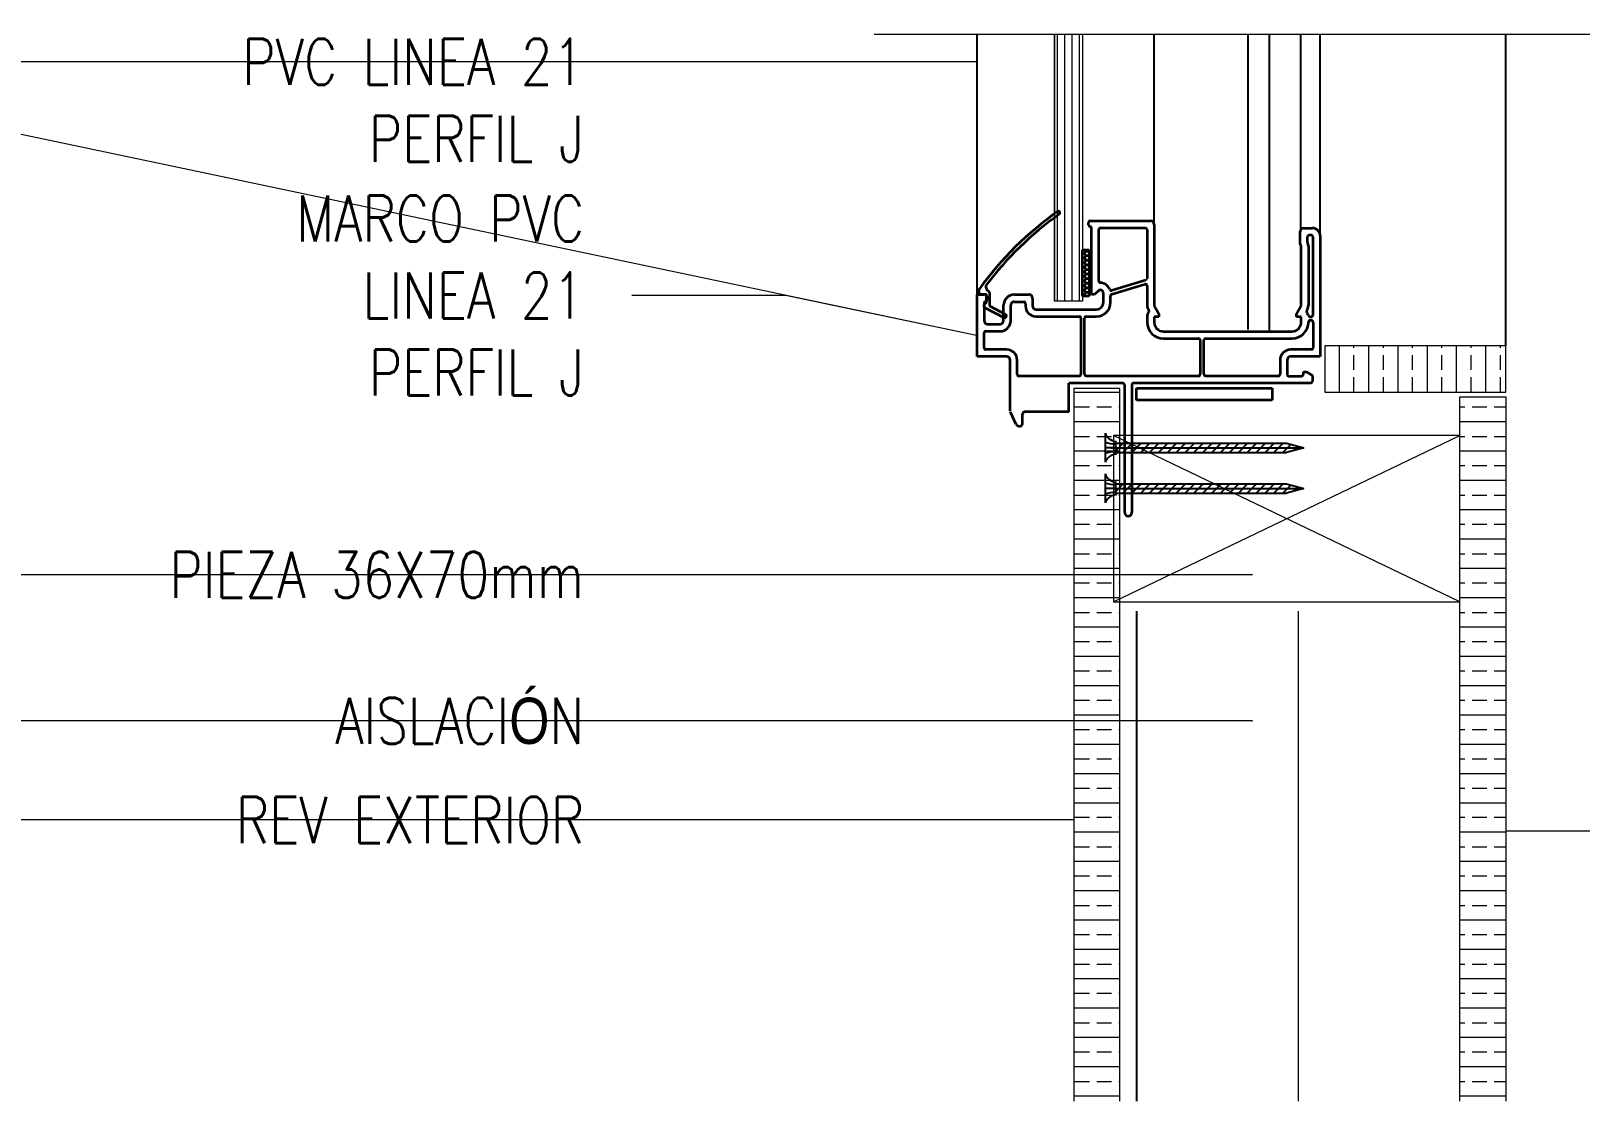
# Model space of a CAD drawing. Header units: metres. Extents: x -2 to 690, y -116 to 73.
# Drawn here: x 150.4657 to 150.8011, y 28.7464 to 28.9782 of the extents above; entities that cross this region are included whole.
import ezdxf

# ---------------------------------------------------------------- set-up
doc = ezdxf.new("R2010")
doc.units = ezdxf.units.M
doc.header["$LTSCALE"] = 5
doc.header["$MEASUREMENT"] = 0
doc.layers.get('0').update_dxf_attribs({"color": 30})
for name, color, linetype, lineweight in [('A-ANNO-SYMB', 3, 'Continuous', 18), ('A-ANNO-TEXT', 3, 'Continuous', 18), ('A-DETL-PATT', 8, 'Continuous', 18), ('A-ELEV-IDEN', 3, 'Continuous', 18), ('A-ELEV-MBE1', 7, 'Continuous', 35), ('A-ELEV-MBE2', 4, 'Continuous', 25), ('A-FURN', 8, 'Continuous', 18), ('A-WALL-PATT', 8, 'Continuous', 18), ('A-WALL-STUD', 3, 'Continuous', 18)]:
    doc.layers.add(name, color=color, linetype=linetype, lineweight=lineweight)
doc.styles.add('E-ROMANS', font='romans.shx', dxfattribs={"width": 0.8})
doc.dimstyles.new('E-0100_TICK_12', dxfattribs={"dimscale": 0.001, "dimtxt": 120, "dimasz": 120, "dimexe": 60, "dimexo": 40, "dimgap": 60, "dimtad": 0, "dimzin": 0, "dimdsep": 46, "dimtxsty": 'E-ROMANS', "dimblk": 'OBLIQUE', "dimcen": 60, "dimclrd": 256, "dimclre": 256, "dimclrt": 256, "dimadec": 0, "dimazin": 0, "dimtfac": 1, "dimtmove": 1, "dimatfit": 3, "dimldrblk": 'OPEN90', "dimfxl": 1, "dimtfill": 1, "dimtolj": 1, "dimtzin": 0, "dimlwd": -1, "dimarcsym": 0})

# ---------------------------------------------------------------- blocks, each defined once
blk = doc.blocks.new('_Oblique')
at = {"color": 0, "linetype": 'ByBlock', "lineweight": -2}
blk.add_line((-0.5, -0.5), (0.5, 0.5), dxfattribs=at)

msp = doc.modelspace()

# ---------------------------------------------------------------- hatches: boundary and pattern name
at = {"layer": 'A-DETL-PATT'}
h = msp.add_hatch(dxfattribs=at)
h.set_pattern_fill('BRASS', color=256, scale=0.001, angle=90, style=0)
h.set_pattern_definition([(90, (0, -0.7227296576386308), (-0.00635, 3.888253587292846e-19), []), (90, (-0.003175, -0.7227296576386308), (-0.00635, 3.888253587292846e-19), [0.003175, -0.0015875])])
h.paths.add_polyline_path([(150.78506039334, 28.89997238655144), (150.78506039334, 28.90997238655144), (150.7458448495067, 28.90997238655144), (150.7458448495067, 28.89997238655144)])
h = msp.add_hatch(dxfattribs=at)
h.set_pattern_fill('BRASS', color=256, scale=0.001, style=0)
h.set_pattern_definition([(0, (-420.2177688367776, 5.398603930792), (0, 0.00635), []), (0, (-420.2177688367776, 5.401778930791998), (0, 0.00635), [0.003175, -0.0015875])])
h.paths.add_polyline_path([(150.7014712179461, 28.90076003437048), (150.6914712179462, 28.90076003437049), (150.6914712179461, 28.74643391227247), (150.7014712179461, 28.74643391227247)])
h = msp.add_hatch(dxfattribs=at)
h.set_pattern_fill('BRASS', color=256, scale=0.001, style=0)
h.set_pattern_definition([(0, (-420.2221840538066, 5.398603930792), (0, 0.00635), []), (0, (-420.2221840538066, 5.401778930791998), (0, 0.00635), [0.003175, -0.0015875])])
h.paths.add_polyline_path([(150.78506039334, 28.89897238655144), (150.77506039334, 28.89897238655144), (150.77506039334, 28.74643391227247), (150.7850603933401, 28.74643391227247)])

# ---------------------------------------------------------------- linework, layer by layer
at = {"layer": 'A-ANNO-SYMB'}
for p, q in [((150.68732479412, 28.97743837469796), (150.68732479412, 28.91965235135911)), ((150.68732479412, 28.91965235135911), (150.68732479412, 28.97743837469796)), ((150.6879392540665, 28.91965235135911), (150.6879392540665, 28.97743837469796)), ((150.6895319894772, 28.91965235135911), (150.6895319894772, 28.97743837469796)), ((150.691124724917, 28.91965235135911), (150.691124724917, 28.97743837469796)), ((150.6927174603277, 28.91965235135911), (150.6927174603277, 28.97743837469796)), ((150.6933445815464, 28.97743837469796), (150.6933445815464, 28.91965235135911)), ((150.6933445815464, 28.97743837469796), (150.6933445815464, 28.91965235135911)), ((150.6933445815464, 28.91965235135911), (150.68732479412, 28.91965235135911)), ((150.6932813737892, 28.91965235135911), (150.6899925698178, 28.91965235135911)), ((150.7014712179461, 28.90076003437049), (150.6914712179461, 28.90076003437049))]:
    msp.add_line(p, q, dxfattribs=at)
msp.add_lwpolyline([(150.7458448495067, 28.89997238655144), (150.78506039334, 28.89997238655144), (150.78506039334, 28.90997238655144), (150.7458448495067, 28.90997238655144)], close=True, dxfattribs=at)
for points in [[(150.6914712179461, 28.90076003437049), (150.6914712179461, 28.74643391227247)], [(150.7014712179461, 28.74643391227247), (150.7014712179461, 28.90076003437049)], [(150.77506039334, 28.74643391227247), (150.77506039334, 28.89897238655144)], [(150.77506039334, 28.89897238655144), (150.78506039334, 28.89897238655144)], [(150.78506039334, 28.89897238655144), (150.78506039334, 28.74643391227247)]]:
    msp.add_lwpolyline(points, dxfattribs=at)
at = {"layer": 'A-ELEV-IDEN'}
msp.add_line((150.8169346238804, 28.97743837469796), (150.6482366288049, 28.97743837469796), dxfattribs=at)
at = {"layer": 'A-ELEV-MBE1'}
for p, q in [((150.6950917950832, 28.93709028501951), (150.7081375831274, 28.93709028501951)), ((150.6947080954212, 28.93619498584201), (150.6947080954212, 28.93670658537201)), ((150.6953475948482, 28.93581128618723), (150.6950917950832, 28.93581128618723)), ((150.6953475948482, 28.92110279966335), (150.6953475948482, 28.93581128618723)), ((150.6968823934382, 28.92404145000808), (150.6968823934382, 28.93517178677473)), ((150.6972660930712, 28.93555548642223), (150.7069864841703, 28.93555548642223)), ((150.7073701838324, 28.93517178677473), (150.7073701838324, 28.92461792478469)), ((150.7089049824224, 28.93632288572451), (150.7089049824224, 28.91873107622712)), ((150.7404962534726, 28.93205102963737), (150.7404962534726, 28.93473692717714)), ((150.7412636527676, 28.93550432647215), (150.7431821510197, 28.93550432647215)), ((150.7429263512547, 28.93396952787487), (150.7424147517247, 28.93396952787487)), ((150.7448448495067, 28.93384162799237), (150.7448448495067, 28.90767331197174)), ((150.6933445815464, 28.92077708100158), (150.6933445815464, 28.9308100600382)), ((150.6933445815464, 28.9308100600382), (150.6948480049557, 28.9308100600382)), ((150.6938313535881, 28.93004229950646), (150.6941180459632, 28.93053886526366)), ((150.6941181367963, 28.93053909770868), (150.6939594609955, 28.93081393226646)), ((150.6941178900831, 28.93053906015746), (150.6946912748333, 28.93053906015746)), ((150.694691430597, 28.93053886532914), (150.6948480049557, 28.9308100600382)), ((150.6948480049557, 28.93026806026944), (150.69469152143, 28.93053909765047)), ((150.6948480049557, 28.9308100600382), (150.6948480049557, 28.92077708100158)), ((150.7407520532376, 28.91873107622712), (150.7407520532376, 28.93168927413979)), ((150.7420310520626, 28.93358582822737), (150.7420310520626, 28.93262444507025)), ((150.7422868518276, 28.93166732998987), (150.7422868518276, 28.91873107622712)), ((150.7433100508876, 28.9167030436937), (150.7433100508876, 28.93358582822737)), ((150.6933445815464, 28.9300424945094), (150.693831197708, 28.9300424945094)), ((150.6933445815464, 28.92904936322782), (150.693831197708, 28.92904936322782)), ((150.6933445815464, 28.92805623193897), (150.693831197708, 28.92805623193897)), ((150.6933445815464, 28.92706310065012), (150.693831197708, 28.92706310065012)), ((150.6938313534717, 28.92904916804298), (150.6941180458468, 28.92954573380019)), ((150.6938313533844, 28.92805603657951), (150.6941180457595, 28.92855260233671)), ((150.693831353268, 28.92706290511603), (150.6941180456431, 28.92755947087324)), ((150.6941181368836, 28.9295459662452), (150.6938314445085, 28.93004253200241)), ((150.694118137, 28.92855283478173), (150.6938314446249, 28.92904940053893)), ((150.6941181371164, 28.92755970331826), (150.6938314447413, 28.92805626907546)), ((150.6941181372037, 28.92656657185478), (150.6938314448286, 28.92706313761198)), ((150.6941178900831, 28.92954592886861), (150.6946912748333, 28.92954592886861)), ((150.6941178900831, 28.92855279757976), (150.6946912748333, 28.92855279757976)), ((150.6941178900831, 28.92755966629818), (150.6946912748333, 28.92755966629818)), ((150.6946914303932, 28.92855260239492), (150.6948480049557, 28.92882379746777)), ((150.6946914303059, 28.92755947093145), (150.6948480049557, 28.9278306661862)), ((150.6946914305097, 28.92954573386567), (150.6948480049557, 28.92981692875663)), ((150.6948480049557, 28.92927492898059), (150.6946915215464, 28.929545966187)), ((150.6948480049557, 28.92828179769174), (150.6946915216629, 28.92855283472352)), ((150.6948480049557, 28.92728866641017), (150.6946915217502, 28.92755970326005)), ((150.6933445815464, 28.92606996936854), (150.693831197708, 28.92606996936854)), ((150.6933445815464, 28.92507683807969), (150.693831197708, 28.92507683807969)), ((150.6933445815464, 28.92408370679812), (150.693831197708, 28.92408370679812)), ((150.6938313531807, 28.92606977365256), (150.6941180455558, 28.92656633940976)), ((150.6938313530643, 28.92507664218909), (150.6941180454394, 28.92557320794629)), ((150.693831352977, 28.92408351072561), (150.694118045352, 28.92458007648282)), ((150.6941181373201, 28.92557344039131), (150.6938314449451, 28.92607000614851)), ((150.6941181374075, 28.92458030892783), (150.6938314450324, 28.92507687468504)), ((150.6941181375239, 28.92358717746436), (150.6938314451488, 28.92408374322156)), ((150.6941178900831, 28.92656653500933), (150.6946912748333, 28.92656653500933)), ((150.6941178900831, 28.92557340372776), (150.6946912748333, 28.92557340372776)), ((150.6941178900831, 28.92458027243891), (150.6946912748333, 28.92458027243891)), ((150.6946914301895, 28.92656633946797), (150.6948480049557, 28.92683753489735)), ((150.6946914301022, 28.9255732080045), (150.6948480049557, 28.92584440361577)), ((150.6946914299858, 28.92458007654102), (150.6948480049557, 28.92485127232692)), ((150.6946914298985, 28.92358694507755), (150.6948480049557, 28.92385814103807)), ((150.6948480049557, 28.92629553512132), (150.6946915218666, 28.92656657179657)), ((150.6948480049557, 28.92530240383974), (150.6946915219539, 28.92557344032582)), ((150.6948480049557, 28.92430927255089), (150.6946915220703, 28.92458030886235)), ((150.7070986670967, 28.92425099098807), (150.6997393954896, 28.92200103586118)), ((150.670535017585, 28.92110279966335), (150.672069816175, 28.92110279966335)), ((150.670535017585, 28.90767331197174), (150.670535017585, 28.92110279966335)), ((150.6712218869304, 28.92123117182826), (150.6725608466893, 28.92122421109423)), ((150.6725423070254, 28.92122349512545), (150.6725323711523, 28.91931223844484)), ((150.6732931017993, 28.91858268422118), (150.6733068097035, 28.92121952077185)), ((150.6785927101971, 28.92110279966335), (150.6817902072741, 28.92110279966335)), ((150.6825576065691, 28.92033540036835), (150.6825576065691, 28.91867270188857)), ((150.6933445815464, 28.92309057550927), (150.693831197708, 28.92309057550927)), ((150.6933445815464, 28.92209744422769), (150.693831197708, 28.92209744422769)), ((150.6933445815464, 28.92110431293884), (150.693831197708, 28.92110431293884)), ((150.6948480049557, 28.92077708100158), (150.6933445815464, 28.92077708100158)), ((150.6938313528605, 28.92309037925486), (150.6941180452356, 28.92358694501934)), ((150.6938313527732, 28.92209724779139), (150.6941180451483, 28.92259381355587)), ((150.6938313526568, 28.92110411632791), (150.6941180450319, 28.92160068209239)), ((150.6941181376112, 28.92259404599361), (150.6938314452361, 28.92309061175809)), ((150.6941181377276, 28.92160091453013), (150.6938314453525, 28.92209748029461)), ((150.6940181579791, 28.92078095322984), (150.6938314454398, 28.92110434883114)), ((150.6941178900831, 28.92358714115005), (150.6946912748333, 28.92358714115005)), ((150.6941178900831, 28.92259400986848), (150.6946912748333, 28.92259400986848)), ((150.6941178900831, 28.92160087857963), (150.6946912748333, 28.92160087857963)), ((150.6946914297821, 28.92259381361407), (150.6948480049557, 28.9228650097565)), ((150.6946914296948, 28.9216006821506), (150.6948480049557, 28.92187187846764)), ((150.6948480049557, 28.92331614126204), (150.6946915221576, 28.92358717739888)), ((150.6948480049557, 28.92232300998046), (150.694691522274, 28.9225940459354)), ((150.6948480049557, 28.92132987869161), (150.6946915223614, 28.92160091447193)), ((150.6959870942462, 28.92110279966335), (150.6953475948482, 28.92110279966335)), ((150.696897910291, 28.92201361570085), (150.6959870942462, 28.92110279966335)), ((150.6979055924982, 28.91944010119085), (150.6979055924982, 28.92135859942835)), ((150.6994403910882, 28.91944010119085), (150.6994403910882, 28.92082323512193)), ((150.6997119078239, 28.92119016891855), (150.706874301273, 28.92337993234731)), ((150.7073701838324, 28.92301299855069), (150.7073701838324, 28.91873107622712)), ((150.6720203170205, 28.91885598048146), (150.6720054585255, 28.918391250735)), ((150.6720054585255, 28.918391250735), (150.6763412412199, 28.91613344279074)), ((150.6725323711523, 28.91931223844484), (150.6720203170205, 28.91885598048146)), ((150.672069816175, 28.91956800107335), (150.672069816175, 28.91547520481879)), ((150.6766943453929, 28.91681152654826), (150.6732931017993, 28.91858268422118)), ((150.6762905123121, 28.91547520481879), (150.6762905123121, 28.91880060177107)), ((150.6778253109021, 28.91547520481879), (150.6778253109021, 28.91880060177107)), ((150.6785927101971, 28.91956800107335), (150.6806391083171, 28.91956800107335)), ((150.6810228079791, 28.91918430142585), (150.6810228079791, 28.91867270188857)), ((150.6833250058641, 28.91790530259357), (150.6963707939082, 28.91790530259357)), ((150.7075758078369, 28.91796367692485), (150.7077295020224, 28.9176974708015)), ((150.7089049824224, 28.91873107622712), (150.7099281814824, 28.9169588434587)), ((150.7099281814824, 28.9169588434587), (150.7099281814824, 28.9163193440462)), ((150.7397288541776, 28.9169588434587), (150.7407520532376, 28.91873107622712)), ((150.7397288541776, 28.9163193440462), (150.7397288541776, 28.9169588434587)), ((150.742081227823, 28.91796367692485), (150.7419275336376, 28.9176974708015)), ((150.67283721547, 28.91470780552379), (150.6755231130171, 28.91470780552379)), ((150.6833250058641, 28.91637050400357), (150.6926616973012, 28.91637050400357)), ((150.6930453969632, 28.91598680435607), (150.6930453969632, 28.90383631548218)), ((150.6938127962582, 28.90383631548218), (150.6938127962582, 28.91598680435607)), ((150.6941964958912, 28.91637050400357), (150.6963707939082, 28.91637050400357)), ((150.7073701838324, 28.9163193440462), (150.7073701838324, 28.9151682451037)), ((150.7089049824224, 28.9163193440462), (150.7089049824224, 28.9151682451037)), ((150.7099281814824, 28.9163193440462), (150.7089049824224, 28.9163193440462)), ((150.7407520532376, 28.9163193440462), (150.7397288541776, 28.9163193440462)), ((150.7407520532376, 28.9151682451037), (150.7407520532376, 28.9163193440462)), ((150.7426317899605, 28.9163193440462), (150.7429263512547, 28.9163193440462)), ((150.7426705514897, 28.9155519447512), (150.7429263512547, 28.9155519447512)), ((150.7433100508876, 28.9151682451037), (150.7433100508876, 28.90959181020924)), ((150.672069816175, 28.90959181020924), (150.672069816175, 28.91278930727902)), ((150.672453515808, 28.91317300693379), (150.6755231130171, 28.91317300693379)), ((150.7109513805424, 28.91312184697643), (150.7387056551176, 28.91312184697643)), ((150.7109513805424, 28.91158704838643), (150.7184974736244, 28.91158704838643)), ((150.7188811732865, 28.91120334873165), (150.7188811732865, 28.90383631548218)), ((150.7196485725815, 28.90383631548218), (150.7196485725815, 28.91120334873165)), ((150.7200322722144, 28.91158704838643), (150.7387056551176, 28.91158704838643)), ((150.67693001171, 28.90767331197174), (150.670535017585, 28.90767331197174)), ((150.67693001171, 28.90920811056174), (150.672453515808, 28.90920811056174)), ((150.677697411005, 28.90383631548218), (150.677697411005, 28.90690591266946)), ((150.679232209595, 28.90383631548218), (150.679232209595, 28.90690591266946)), ((150.7361476574676, 28.90690591266946), (150.7361476574676, 28.90383631548218)), ((150.7376824560576, 28.90690591266946), (150.7376824560576, 28.90383631548218)), ((150.7429263512547, 28.90920811056174), (150.7384498553526, 28.90920811056174)), ((150.7448448495067, 28.90767331197174), (150.7384498553526, 28.90767331197174)), ((150.677697411005, 28.89585017520841), (150.677697411005, 28.90537111407582)), ((150.7412124928321, 28.90434791501218), (150.74185199223, 28.90434791501218)), ((150.7412124928321, 28.90383631548218), (150.7412124928321, 28.90434791501218)), ((150.74185199223, 28.90434791501218), (150.7431821510197, 28.90357994748672)), ((150.7431821510197, 28.90357994748672), (150.7431821510197, 28.90230151689218)), ((150.6926616973012, 28.90345261583468), (150.6796159092571, 28.90345261583468)), ((150.7021262886353, 28.90191781724468), (150.6904324476239, 28.90191781724469)), ((150.7184974736244, 28.90345261583468), (150.6941964958912, 28.90345261583468)), ((150.7025099882682, 28.87390774290441), (150.7025099882682, 28.90153411758991)), ((150.7040447868874, 28.90153411758991), (150.7040447868874, 28.87390774290441)), ((150.7427984513576, 28.90191781724468), (150.7044284865203, 28.90191781724468)), ((150.7050603933401, 28.89820894754474), (150.7050603933401, 28.90083019762632)), ((150.7050603933401, 28.90083019762632), (150.7344548906201, 28.90083019762632)), ((150.7357639578056, 28.90345261583468), (150.7200322722144, 28.90345261583468)), ((150.7344548906201, 28.90083019762632), (150.7344548906201, 28.89820894754474)), ((150.7380661557197, 28.90345261583468), (150.74082879317, 28.90345261583468)), ((150.7344548906201, 28.89820894754474), (150.7050603933401, 28.89820894754474)), ((150.6790243965419, 28.89299521442222), (150.6777478802217, 28.89563025953967)), ((150.6804136023182, 28.89331397941549), (150.6804136023182, 28.89524158742766)), ((150.6904324476239, 28.89573445087174), (150.6809064657623, 28.89573445087174)), ((150.7015279499626, 28.89573445087174), (150.7014712179461, 28.89573445087174))]:
    msp.add_line(p, q, dxfattribs=at)
msp.add_lwpolyline([(150.6904324476239, 28.89573445087174), (150.6904324476239, 28.90191781724469)], dxfattribs=at)
for centre, radius, start, end in [((150.7298264406317, 28.87985526316914), 0.07253506659752608, 125.2466227071975, 144.1106928908505), ((150.7298438125548, 28.87984033639669), 0.07185558235057737, 125.2685210459028, 143.0425323005348), ((150.6881522025274, 28.93879474259814), 0.0003511542646177564, 305.025115270238, 128.6312890473471), ((150.695091795076, 28.93670658536474), 0.0003836996547761374, 89.99999891352171, 179.9999989135217), ((150.7081375831274, 28.93632288572451), 0.0007673992950003594, 0, 90), ((150.6950917950796, 28.93619498584565), 0.0003836996584141161, 180.0000005432424, 270.0000005432424), ((150.6972660930785, 28.93517178678201), 0.0003836996402242221, 90.00000108647829, 180.0000010864782), ((150.7069864841776, 28.93517178676746), 0.0003836996547761374, 1.086478293409936e-06, 90.00000108647829), ((150.7412636527676, 28.93473692717714), 0.0007673992950003594, 90, 180), ((150.7424147517174, 28.93358582822009), 0.0003836996547761374, 89.99999891352171, 179.9999989135217), ((150.7429263512474, 28.93358582823464), 0.0003836996402242221, 359.9999989135217, 89.99999891352171), ((150.7431821510233, 28.93384162798873), 0.001662698483414715, 1.253641326580671e-07, 90.00000012536415), ((150.7408799531206, 28.93205102963703), 0.0003836996479691379, 179.9999999503976, 250.5287793160047), ((150.742414751716, 28.93262444509196), 0.0003836996533657106, 180.0000032498857, 209.9264381169597), ((150.7407520532433, 28.9316673300117), 0.001534798584369668, 359.9999991848075, 29.92643405165706), ((150.6972660930939, 28.92404145001285), 0.0003836996556376704, 180.0000007061063, 267.2705980692825), ((150.697138193206, 28.92135859945279), 0.002302197868221719, 22.0739947108713, 87.27059709989695), ((150.6715991222142, 28.92186777805739), 0.0007399824036105605, 136.5313146266008, 239.4748936501516), ((150.672069816175, 28.92033540036835), 0.0007673992950003594, 270, 90), ((150.673930089135, 28.9230191868619), 0.001504946847462603, 179.150705258548, 232.3017213083043), ((150.6725423070231, 28.92122349511283), 0.0007645130108157504, 359.7021450464179, 52.30172240060455), ((150.6785927102007, 28.91880060177471), 0.002302197888639057, 90.0000000905415, 180.0000000905414), ((150.6817902072741, 28.92033540036835), 0.0007673992950003594, 0, 90), ((150.6971692269177, 28.92174229908494), 0.0003836996455125888, 91.9197867410939, 135.0000011293111), ((150.6971381931955, 28.92135859942744), 0.000767399302754157, 7.055722149808704e-08, 88.64253839925118), ((150.6996272125562, 28.92236796967598), 0.0003836996677094818, 202.0739961287557, 287.0000011538397), ((150.6998240907392, 28.92082323511579), 0.0003836996508240307, 106.9999990858028, 179.9999990859349), ((150.7069864841894, 28.92301299855319), 0.0003836996429704698, 359.9999996328901, 106.9999996326221), ((150.6785927102007, 28.91880060177471), 0.0007673992986383382, 90.00000027161795, 180.0000002716179), ((150.6806391083244, 28.91918430141857), 0.0003836996547761374, 1.086478293409936e-06, 90.00000108647829), ((150.6833250058641, 28.91867270188857), 0.002302197885001078, 180, 270), ((150.6833250058641, 28.91867270188857), 0.0007673992950003594, 180, 270), ((150.6963707939046, 28.91944010118721), 0.001534798593638698, 270.0000001358122, 1.358122293422373e-07), ((150.6963707939046, 28.91944010118721), 0.003069597183639416, 270.0000000679061, 6.790611467111867e-08), ((150.7089049824276, 28.91873107619222), 0.00153479859521255, 179.9999986958769, 209.9999986954386), ((150.7089049824269, 28.9163193440453), 0.001534798594477537, 141.8052627427122, 179.9999999665127), ((150.7073972083848, 28.91750562097002), 0.0003836996474357364, 321.8052641080194, 30.00000133206688), ((150.7422598272753, 28.91750562097002), 0.0003836996474360245, 149.9999986679331, 218.1947358919803), ((150.7407520532405, 28.91631934404757), 0.001534798587398968, 11.53695916746774, 38.19473735835424), ((150.7407520532324, 28.91873107619222), 0.001534798595212451, 330.0000013045614, 1.304116576708872e-06), ((150.67283721547, 28.91547520481879), 0.0007673992950003594, 180, 270), ((150.6755231130171, 28.91547520481879), 0.0007673992950003594, 270, 0), ((150.6755231130171, 28.91547520481879), 0.002302197885001078, 270, 0), ((150.6765177933064, 28.9164724846695), 0.0003822565039291181, 242.4922813530835, 62.49228135427305), ((150.6926616973085, 28.91598680434879), 0.0003836996547761374, 1.086478293409936e-06, 90.00000108647829), ((150.6941964958985, 28.91598680436335), 0.0003836996402242221, 90.00000108647829, 180.0000010864782), ((150.710951380546, 28.91516824510007), 0.003581196713639656, 179.9999999417929, 269.9999999417929), ((150.710951380546, 28.91516824510007), 0.002046398123638937, 179.9999998981441, 269.9999998981441), ((150.738705655114, 28.91516824510007), 0.003581196713639656, 270.0000000582071, 5.820710222552676e-08), ((150.738705655114, 28.91516824510007), 0.002046398123638937, 270.0000001018559, 1.018559151186842e-07), ((150.7426317899524, 28.91670304370917), 0.0003836996629699182, 191.5369602536879, 270.0000012212288), ((150.7426705514824, 28.91516824509643), 0.0003836996547761374, 89.99999891352171, 179.9999989135217), ((150.7429263512474, 28.91670304368643), 0.0003836996402242221, 270.0000010864783, 1.086478293409936e-06), ((150.7429263512474, 28.91516824511098), 0.0003836996402242221, 359.9999989135217, 89.99999891352171), ((150.6724535158189, 28.91278930728993), 0.000383699643862201, 90.0000016297207, 180.0000016297207), ((150.718497473628, 28.91120334872801), 0.0003836996584141161, 5.432424035929617e-07, 90.00000054324242), ((150.7200322722253, 28.91120334874256), 0.000383699643862201, 90.0000016297207, 180.0000016297207), ((150.6724535158152, 28.90959181020196), 0.0003836996402242221, 179.9999989135217, 269.9999989135217), ((150.6769300117064, 28.9069059126731), 0.002302197888639057, 359.9999999094585, 89.99999990945851), ((150.6769300117064, 28.9069059126731), 0.0007673992986383382, 359.9999997283821, 89.99999972838205), ((150.7384498553563, 28.9069059126731), 0.002302197888639057, 90.0000000905415, 180.0000000905414), ((150.7384498553563, 28.9069059126731), 0.0007673992986383382, 90.00000027161795, 180.0000002716179), ((150.7429263512474, 28.90959181020196), 0.0003836996402242221, 270.0000010864783, 1.086478293409936e-06), ((150.6796159092498, 28.90383631548946), 0.0003836996547761374, 180.0000010864782, 270.0000010864783), ((150.6926616973085, 28.90383631548946), 0.0003836996547761374, 269.9999989135217, 359.9999989135217), ((150.6941964958985, 28.90383631547491), 0.0003836996402242221, 179.9999989135217, 269.9999989135217), ((150.7184974736317, 28.90383631548946), 0.0003836996547761374, 269.9999989135217, 359.9999989135217), ((150.7200322722217, 28.90383631547491), 0.0003836996402242221, 179.9999989135217, 269.9999989135217), ((150.7357639578128, 28.90383631548946), 0.0003836996547761374, 269.9999989135217, 359.9999989135217), ((150.7380661557124, 28.90383631548946), 0.0003836996547761374, 180.0000010864782, 270.0000010864783), ((150.7408287931773, 28.90383631548946), 0.0003836996547761374, 269.9999989135217, 359.9999989135217), ((150.7021262886244, 28.90153411760082), 0.000383699643862201, 359.9999983702793, 89.9999983702793), ((150.7044284865312, 28.90153411760082), 0.000383699643862201, 90.0000016297207, 180.0000016297207), ((150.7427984513649, 28.90230151689946), 0.0003836996547761374, 269.9999989135217, 359.9999989135217), ((150.6809064657623, 28.89524158742766), 0.0004928634440826526, 90, 180), ((150.6796824277707, 28.89331397941549), 0.000731174547567133, 205.8465820276269, 0), ((150.7032773875778, 28.87390774290441), 0.0007673993095522746, 180, 0)]:
    msp.add_arc(centre, radius, start, end, dxfattribs=at)
at = {"layer": 'A-ELEV-MBE2'}
for p, q in [((150.670535017585, 28.92110279966335), (150.670535017585, 28.97743837469796)), ((150.7089049824224, 28.93632288572451), (150.7089049824224, 28.97743837469796)), ((150.7291514409241, 28.97743837469796), (150.7291514409241, 28.91357449274699)), ((150.7337922933745, 28.97743837469796), (150.7337922933745, 28.91334736348552)), ((150.7406903763419, 28.93524707989025), (150.7406903763419, 28.97743837469796)), ((150.7448448495067, 28.93384162799237), (150.7448448495067, 28.97743837469796)), ((150.6982670889278, 28.89106105582218), (150.6982670889278, 28.88477844081249)), ((150.7005028360668, 28.88791626732459), (150.6982670889278, 28.88791626732459)), ((150.6994975538996, 28.88791974831734), (150.7375217780004, 28.88791974831734)), ((150.7005028360668, 28.88945338773087), (150.7005028360668, 28.8863861089329)), ((150.7005028360668, 28.88892304623628), (150.7375217780004, 28.88892304623628)), ((150.7005028360668, 28.88721387289011), (150.7022120093911, 28.88892304623628)), ((150.7005028360668, 28.8869164504275), (150.7375217780004, 28.8869164504275)), ((150.702129036415, 28.8869164504275), (150.7041356322238, 28.88892304623628)), ((150.7040526592404, 28.8869164504275), (150.7060592550492, 28.88892304623628)), ((150.7059762820658, 28.8869164504275), (150.7079828778746, 28.88892304623628)), ((150.7078999048913, 28.8869164504275), (150.7099065007, 28.88892304623628)), ((150.7098235277167, 28.8869164504275), (150.7118301235255, 28.88892304623628)), ((150.7117471505421, 28.8869164504275), (150.7137537463509, 28.88892304623628)), ((150.7136707733675, 28.8869164504275), (150.7156773691763, 28.88892304623628)), ((150.7155943962002, 28.8869164504275), (150.7176009920017, 28.88892304623628)), ((150.7175180190256, 28.8869164504275), (150.7195246148344, 28.88892304623628)), ((150.719441641851, 28.8869164504275), (150.7214482376598, 28.88892304623628)), ((150.7213652646765, 28.8869164504275), (150.7233718604852, 28.88892304623628)), ((150.7232888875019, 28.8869164504275), (150.7252954833106, 28.88892304623628)), ((150.7252125103273, 28.8869164504275), (150.7272191061361, 28.88892304623628)), ((150.7271361331527, 28.8869164504275), (150.7291427289615, 28.88892304623628)), ((150.7290597559781, 28.8869164504275), (150.7310663517869, 28.88892304623628)), ((150.7309833788108, 28.8869164504275), (150.7329899746196, 28.88892304623628)), ((150.7329070016362, 28.8869164504275), (150.734913597445, 28.88892304623628)), ((150.7348306244616, 28.8869164504275), (150.7368372202704, 28.88892304623628)), ((150.7367542472871, 28.8869164504275), (150.7385009393997, 28.88866314254015)), ((150.7375217780004, 28.88892304623628), (150.7413016033401, 28.88791974831734)), ((150.7413016033401, 28.88791974831734), (150.7375217780004, 28.8869164504275)), ((150.7375217780004, 28.88791974831734), (150.7413016033401, 28.88791974831734)), ((150.7390956238828, 28.88733420419053), (150.7400210671344, 28.88825964744215)), ((150.6982670889278, 28.88225087663054), (150.6982670889278, 28.87596826162085)), ((150.7005028360668, 28.88064320853923), (150.7005028360668, 28.87757592971216)), ((150.7005028360668, 28.88011286701553), (150.7375217780004, 28.88011286701553)), ((150.7005028360668, 28.87840369369847), (150.7022120093911, 28.88011286701553)), ((150.702129036415, 28.87810627123586), (150.7041356322238, 28.88011286701553)), ((150.7040526592404, 28.87810627123586), (150.7060592550492, 28.88011286701553)), ((150.7059762820658, 28.87810627123586), (150.7079828778746, 28.88011286701553)), ((150.7078999048913, 28.87810627123586), (150.7099065007, 28.88011286701553)), ((150.7098235277167, 28.87810627123586), (150.7118301235255, 28.88011286701553)), ((150.7117471505421, 28.87810627123586), (150.7137537463509, 28.88011286701553)), ((150.7136707733675, 28.87810627123586), (150.7156773691763, 28.88011286701553)), ((150.7155943962002, 28.87810627123586), (150.7176009920017, 28.88011286701553)), ((150.7175180190256, 28.87810627123586), (150.7195246148344, 28.88011286701553)), ((150.719441641851, 28.87810627123586), (150.7214482376598, 28.88011286701553)), ((150.7213652646765, 28.87810627123586), (150.7233718604852, 28.88011286701553)), ((150.7232888875019, 28.87810627123586), (150.7252954833106, 28.88011286701553)), ((150.7252125103273, 28.87810627123586), (150.7272191061361, 28.88011286701553)), ((150.7271361331527, 28.87810627123586), (150.7291427289615, 28.88011286701553)), ((150.7290597559781, 28.87810627123586), (150.7310663517869, 28.88011286701553)), ((150.7309833788108, 28.87810627123586), (150.7329899746196, 28.88011286701553)), ((150.7329070016362, 28.87810627123586), (150.734913597445, 28.88011286701553)), ((150.7348306244616, 28.87810627123586), (150.7368372202704, 28.88011286701553)), ((150.7375217780004, 28.88011286701553), (150.7413016033401, 28.8791095691257)), ((150.7005028360668, 28.87910608813295), (150.6982670889278, 28.87910608813295)), ((150.7005028360668, 28.8791095691257), (150.7375217780004, 28.8791095691257)), ((150.7005028360668, 28.87810627123586), (150.7375217780004, 28.87810627123586)), ((150.7367542472871, 28.87810627123586), (150.7385009393997, 28.8798529633194)), ((150.7413016033401, 28.8791095691257), (150.7375217780004, 28.87810627123586)), ((150.7375217780004, 28.8791095691257), (150.7413016033401, 28.8791095691257)), ((150.7390956238828, 28.87852402499889), (150.7400210671344, 28.87944946825051)), ((150.7050603933401, 28.85256655454301), (150.7050603933396, 28.74643391227247))]:
    msp.add_line(p, q, dxfattribs=at)
msp.add_lwpolyline([(150.78506039334, 28.90997238655144), (150.78506039334, 28.97743837469796)], dxfattribs=at)
for centre, radius, start, end in [((150.700982267807, 28.89220899065822), 0.002947872238337978, 202.9178753225744, 260.6400363233981), ((150.7026586966727, 28.90621160669503), 0.01765874507028412, 255.5998109815116, 262.9875746463818), ((150.7026586966727, 28.86962092798326), 0.01765874507028423, 97.01242535361818, 104.4001890184885), ((150.7009822678334, 28.88363050599102), 0.002947872256980994, 99.35996413685716, 157.0821251378811), ((150.700982267807, 28.88339881146657), 0.002947872238337978, 202.9178753225744, 260.6400363233981), ((150.7026586964473, 28.89740142748883), 0.01765874502832295, 255.5998117016178, 262.9875753664925), ((150.7026586966727, 28.86081074879162), 0.01765874507028423, 97.01242535361818, 104.4001890184885), ((150.7009822678334, 28.87482032679938), 0.002947872256980994, 99.35996413685716, 157.0821251378811)]:
    msp.add_arc(centre, radius, start, end, dxfattribs=at)
at = {"layer": 'A-FURN'}
msp.add_arc((150.7069864841816, 28.92461792479083), 0.0003836996508262488, 286.9999990859799, 359.9999990856678, dxfattribs=at)
at = {"layer": 'A-WALL-PATT', "ltscale": 0.075}
msp.add_line((150.74006039334, 28.85256655454301), (150.7400603933401, 28.74643391227247), dxfattribs=at)
at = {"layer": 'A-WALL-STUD'}
for p, q in [((150.77506039334, 28.854566554543), (150.70006039334, 28.890566554543)), ((150.70006039334, 28.854566554543), (150.77506039334, 28.890566554543))]:
    msp.add_line(p, q, dxfattribs=at)
msp.add_lwpolyline([(150.77506039334, 28.854566554543), (150.77506039334, 28.890566554543), (150.70006039334, 28.890566554543), (150.70006039334, 28.854566554543), (150.77506039334, 28.854566554543)], dxfattribs=at)

# ---------------------------------------------------------------- texts
at = {"layer": 'A-ANNO-TEXT', "char_height": 0.01, "attachment_point": 6, "style": 'E-ROMANS'}
for s, insert in [('VENTANA CORREDERA\\PPVC LINEA 21\\PPERFIL J', (150.5854681957416, 28.9715119546734)), ('MARCO PVC\\PLINEA 21\\PPERFIL J', (150.5854681957416, 28.92090138188771)), ('PIEZA 36X70mm', (150.5854681957416, 28.86039132413232)), ('AISLACI{\\fArial|b0|i0|c0|p34;Ó}N', (150.5854681957416, 28.82871864762576)), ('REV EXTERIOR', (150.5854681957416, 28.80731833254269))]:
    msp.add_mtext(s, dxfattribs=dict(at, insert=insert))

# ---------------------------------------------------------------- leaders
at = {"layer": 'A-ANNO-TEXT', "annotation_type": 0, "has_hookline": 1, "hookline_direction": 1}
for points in [[(150.6704058099217, 28.91221478069788), (150.6290202947617, 28.92093577879609), (150.5957995281501, 28.92093577879609)], [(150.6704058099217, 28.97154635158178), (150.6082241919839, 28.97154635158177), (150.5957995281501, 28.97154635158177)], [(150.7301885236179, 28.86042572104069), (150.641942780548, 28.86042572104069), (150.5957995281501, 28.86042572104069)], [(150.7301885236179, 28.82875304453413), (150.641942780548, 28.82875304453413), (150.5957995281501, 28.82875304453413)], [(150.6914712179461, 28.80735272945106), (150.641942780548, 28.80735272945106), (150.5957995281501, 28.80735272945106)]]:
    msp.add_leader(points, dimstyle='E-0100_TICK_12', override={"dimasz": 0.05, "dimtad": 0, "dimldrblk": 'Open90'}, dxfattribs=at)
at = {"layer": 'A-ANNO-TEXT', "annotation_type": 0, "has_hookline": 1, "hookline_direction": 1, "horizontal_direction": (-1, 0, 0)}
msp.add_leader([(150.78506039334, 28.80497004459193), (150.8317804435823, 28.80497004459193), (150.8882550283887, 28.80497004459194)], dimstyle='E-0100_TICK_12', override={"dimasz": 0.05, "dimtad": 0, "dimldrblk": 'Open90'}, dxfattribs=at)

doc.saveas('drawing.dxf')
